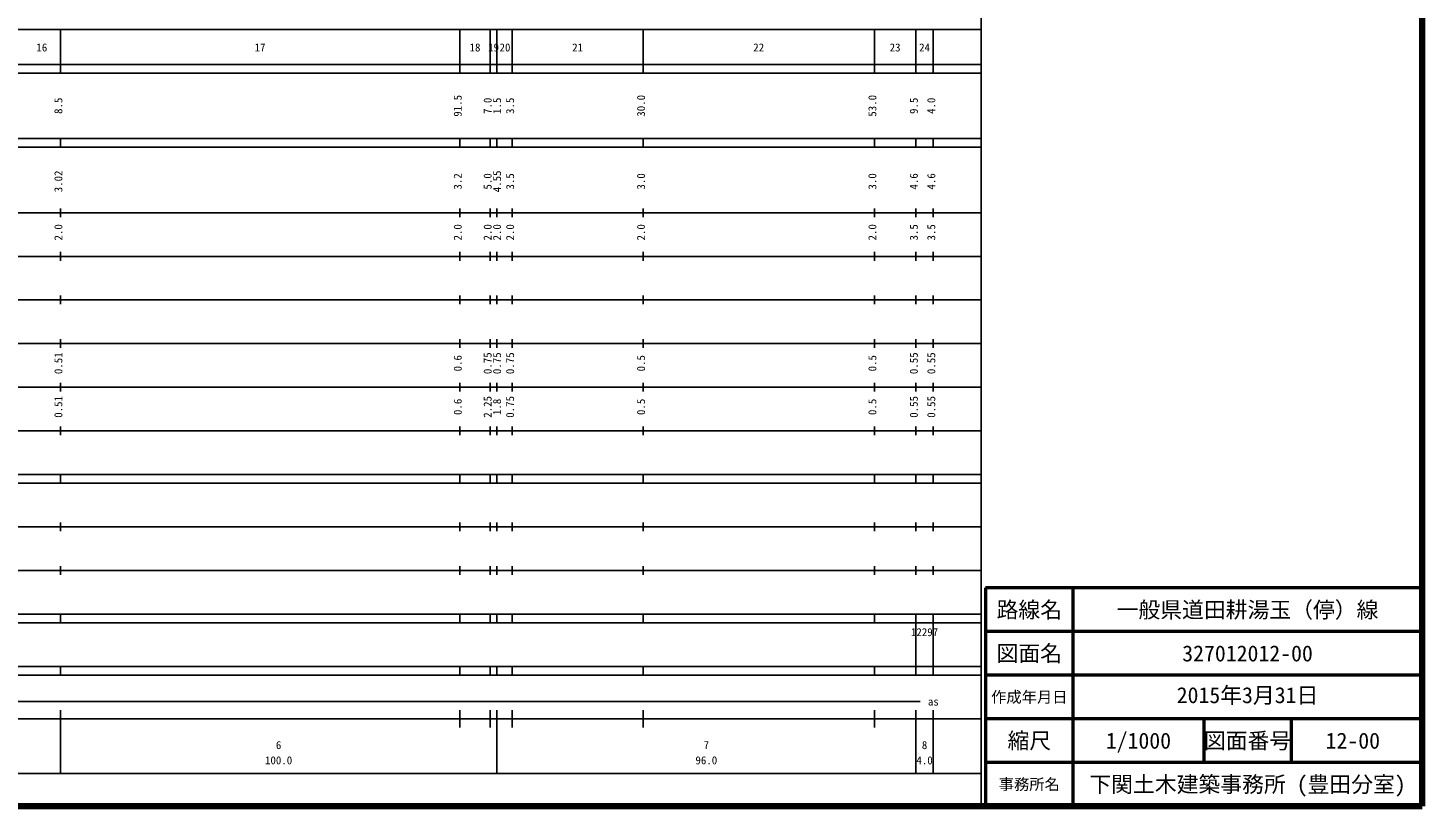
# Model space of a CAD drawing. Units: millimetres on the paper, enlarged 1000 times. Extents: x 40000 to 680000, y 20000 to 380000.
# Drawn here: x 360555 to 680000, y 20000 to 198357 of the extents above; entities that cross this region are included whole.
import ezdxf
from ezdxf.enums import TextEntityAlignment as Align

# ---------------------------------------------------------------- set-up
doc = ezdxf.new("R2010")
doc.units = ezdxf.units.MM
doc.header["$LTSCALE"] = 1000
for name, color, linetype, lineweight in [('M-TTL', 2, 'Continuous', 140), ('M-TTL-BAND', 7, 'Continuous', 25), ('M-TTL-FRAM', 2, 'Continuous', 50), ('M-TTL-LINE', 7, 'Continuous', 50)]:
    doc.layers.add(name, color=color, linetype=linetype, lineweight=lineweight)
doc.layers.add('M-TTL-TXT', color=7, linetype='Continuous')
doc.styles.add('ＭＳ ゴシック', font='')
doc.styles.get('ＭＳ ゴシック').set_extended_font_data('MS Gothic')

msp = doc.modelspace()

# ---------------------------------------------------------------- linework, layer by layer
at = {"layer": 'M-TTL'}
for p, q in [((680000, 20000), (680000, 380000)), ((40000, 20000), (680000, 20000))]:
    msp.add_line(p, q, dxfattribs=at)
at = {"layer": 'M-TTL-BAND'}
for p, q in [((579000, 20000), (579000, 370000)), ((68000, 198000), (579000, 198000)), ((368000, 188000), (368000, 198000)), ((459500, 188000), (459500, 198000)), ((466500, 188000), (466500, 198000)), ((468000, 188000), (468000, 198000)), ((471500, 188000), (471500, 198000)), ((501500, 188000), (501500, 198000)), ((554500, 188000), (554500, 198000)), ((564000, 188000), (564000, 198000)), ((568000, 188000), (568000, 198000)), ((40000, 190000), (579000, 190000)), ((40000, 188000), (579000, 188000)), ((40000, 173000), (579000, 173000)), ((368000, 171000), (368000, 173000)), ((459500, 171000), (459500, 173000)), ((466500, 171000), (466500, 173000)), ((468000, 171000), (468000, 173000)), ((471500, 171000), (471500, 173000)), ((501500, 171000), (501500, 173000)), ((554500, 171000), (554500, 173000)), ((564000, 171000), (564000, 173000)), ((568000, 171000), (568000, 173000)), ((40000, 171000), (579000, 171000)), ((368000, 155000), (368000, 157000)), ((459500, 155000), (459500, 157000)), ((466500, 155000), (466500, 157000)), ((468000, 155000), (468000, 157000)), ((471500, 155000), (471500, 157000)), ((501500, 155000), (501500, 157000)), ((554500, 155000), (554500, 157000)), ((564000, 155000), (564000, 157000)), ((568000, 155000), (568000, 157000)), ((40000, 156000), (579000, 156000)), ((368000, 145000), (368000, 147000)), ((459500, 145000), (459500, 147000)), ((466500, 145000), (466500, 147000)), ((468000, 145000), (468000, 147000)), ((471500, 145000), (471500, 147000)), ((501500, 145000), (501500, 147000)), ((554500, 145000), (554500, 147000)), ((564000, 145000), (564000, 147000)), ((568000, 145000), (568000, 147000)), ((46000, 146000), (579000, 146000)), ((52000, 136000), (579000, 136000)), ((368000, 135000), (368000, 137000)), ((459500, 135000), (459500, 137000)), ((466500, 135000), (466500, 137000)), ((468000, 135000), (468000, 137000)), ((471500, 135000), (471500, 137000)), ((501500, 135000), (501500, 137000)), ((554500, 135000), (554500, 137000)), ((564000, 135000), (564000, 137000)), ((568000, 135000), (568000, 137000)), ((46000, 126000), (579000, 126000)), ((368000, 125000), (368000, 127000)), ((459500, 125000), (459500, 127000)), ((466500, 125000), (466500, 127000)), ((468000, 125000), (468000, 127000)), ((471500, 125000), (471500, 127000)), ((501500, 125000), (501500, 127000)), ((554500, 125000), (554500, 127000)), ((564000, 125000), (564000, 127000)), ((568000, 125000), (568000, 127000)), ((52000, 116000), (579000, 116000)), ((368000, 115000), (368000, 117000)), ((459500, 115000), (459500, 117000)), ((466500, 115000), (466500, 117000)), ((468000, 115000), (468000, 117000)), ((471500, 115000), (471500, 117000)), ((501500, 115000), (501500, 117000)), ((554500, 115000), (554500, 117000)), ((564000, 115000), (564000, 117000)), ((568000, 115000), (568000, 117000)), ((46000, 106000), (579000, 106000)), ((368000, 105000), (368000, 107000)), ((459500, 105000), (459500, 107000)), ((466500, 105000), (466500, 107000)), ((468000, 105000), (468000, 107000)), ((471500, 105000), (471500, 107000)), ((501500, 105000), (501500, 107000)), ((554500, 105000), (554500, 107000)), ((564000, 105000), (564000, 107000)), ((568000, 105000), (568000, 107000)), ((40000, 96000), (579000, 96000)), ((368000, 94000), (368000, 96000)), ((459500, 94000), (459500, 96000)), ((466500, 94000), (466500, 96000)), ((468000, 94000), (468000, 96000)), ((471500, 94000), (471500, 96000)), ((501500, 94000), (501500, 96000)), ((554500, 94000), (554500, 96000)), ((564000, 94000), (564000, 96000)), ((568000, 94000), (568000, 96000)), ((40000, 94000), (579000, 94000)), ((49000, 84000), (579000, 84000)), ((368000, 83000), (368000, 85000)), ((459500, 83000), (459500, 85000)), ((466500, 83000), (466500, 85000)), ((468000, 83000), (468000, 85000)), ((471500, 83000), (471500, 85000)), ((501500, 83000), (501500, 85000)), ((554500, 83000), (554500, 85000)), ((564000, 83000), (564000, 85000)), ((568000, 83000), (568000, 85000)), ((40000, 74000), (579000, 74000)), ((368000, 73000), (368000, 75000)), ((459500, 73000), (459500, 75000)), ((466500, 73000), (466500, 75000)), ((468000, 73000), (468000, 75000)), ((471500, 73000), (471500, 75000)), ((501500, 73000), (501500, 75000)), ((554500, 73000), (554500, 75000)), ((564000, 73000), (564000, 75000)), ((568000, 73000), (568000, 75000)), ((40000, 64000), (579000, 64000)), ((368000, 62000), (368000, 64000)), ((459500, 62000), (459500, 64000)), ((466500, 62000), (466500, 64000)), ((468000, 62000), (468000, 64000)), ((471500, 62000), (471500, 64000)), ((501500, 62000), (501500, 64000)), ((554500, 62000), (554500, 64000)), ((564000, 62000), (564000, 64000)), ((568000, 62000), (568000, 64000)), ((40000, 62000), (579000, 62000)), ((564000, 52000), (564000, 62000)), ((568000, 52000), (568000, 62000)), ((40000, 52000), (579000, 52000)), ((368000, 50000), (368000, 52000)), ((459500, 50000), (459500, 52000)), ((466500, 50000), (466500, 52000)), ((468000, 50000), (468000, 52000)), ((471500, 50000), (471500, 52000)), ((501500, 50000), (501500, 52000)), ((554500, 50000), (554500, 52000)), ((564000, 50000), (564000, 52000)), ((568000, 50000), (568000, 52000)), ((40000, 50000), (579000, 50000)), ((71000, 44000), (565000, 44000)), ((368000, 27500), (368000, 42000)), ((459500, 38000), (459500, 42000)), ((466500, 38000), (466500, 42000)), ((468000, 27500), (468000, 42000)), ((471500, 38000), (471500, 42000)), ((501500, 38000), (501500, 42000)), ((554500, 38000), (554500, 42000)), ((564000, 27500), (564000, 42000)), ((568000, 27500), (568000, 42000)), ((40000, 40000), (579000, 40000)), ((68000, 27500), (579000, 27500))]:
    msp.add_line(p, q, dxfattribs=at)
at = {"layer": 'M-TTL-FRAM'}
for p, q in [((680000, 70000), (580000, 70000)), ((580000, 70000), (580000, 20000))]:
    msp.add_line(p, q, dxfattribs=at)
at = {"layer": 'M-TTL-LINE'}
for p, q in [((600000, 70000), (600000, 20000)), ((680000, 60000), (580000, 60000)), ((680000, 50000), (580000, 50000)), ((680000, 40000), (580000, 40000)), ((630000, 40000), (630000, 30000)), ((650000, 40000), (650000, 30000)), ((680000, 30000), (580000, 30000))]:
    msp.add_line(p, q, dxfattribs=at)

# ---------------------------------------------------------------- texts
at = {"layer": 'M-TTL-BAND', "style": 'ＭＳ ゴシック'}
for s, p in [('16', (363750, 192405)), ('17', (413750, 192405)), ('18', (463000, 192405)), ('19', (467250, 192405)), ('20', (469870, 192405)), ('21', (486500, 192405)), ('22', (528000, 192405)), ('23', (559250, 192405)), ('24', (566000, 192405)), ('as', (568000, 42500)), ('6', (418000, 32523)), ('7', (516000, 32523)), ('8', (566000, 32523)), ('100.0', (418000, 29033)), ('96.0', (516000, 29033)), ('4.0', (566000, 29033))]:
    msp.add_text(s, height=1833, dxfattribs=at).set_placement(p, align=Align.BOTTOM_CENTER)
for s, p in [('8.5', (369000, 180500)), ('91.5', (460500, 180500)), ('7.0', (467350, 180500)), ('1.5', (469512, 180500)), ('3.5', (472500, 180500)), ('30.0', (502500, 180500)), ('53.0', (555500, 180500)), ('9.5', (565000, 180500)), ('4.0', (569000, 180500)), ('3.02', (369000, 163174)), ('3.2', (460500, 163174)), ('5.0', (467350, 163174)), ('4.55', (469512, 163174)), ('3.5', (472500, 163174)), ('3.0', (502500, 163174)), ('3.0', (555500, 163174)), ('4.6', (565000, 163174)), ('4.6', (569000, 163174)), ('2.0', (369000, 151500)), ('2.0', (460500, 151500)), ('2.0', (467350, 151500)), ('2.0', (469512, 151500)), ('2.0', (472500, 151500)), ('2.0', (502500, 151500)), ('2.0', (555500, 151500)), ('3.5', (565000, 151500)), ('3.5', (569000, 151500)), ('0.51', (369000, 121500)), ('0.6', (460500, 121500)), ('0.75', (467350, 121500)), ('0.75', (469512, 121500)), ('0.75', (472500, 121500)), ('0.5', (502500, 121500)), ('0.5', (555500, 121500)), ('0.55', (565000, 121500)), ('0.55', (569000, 121500)), ('0.51', (369000, 111500)), ('0.6', (460500, 111500)), ('2.25', (467350, 111500)), ('1.8', (469512, 111500)), ('0.75', (472500, 111500)), ('0.5', (502500, 111500)), ('0.5', (555500, 111500)), ('0.55', (565000, 111500)), ('0.55', (569000, 111500))]:
    msp.add_text(s, height=1833, rotation=90, dxfattribs=at).set_placement(p, align=Align.BOTTOM_CENTER)
msp.add_text('12297', height=1833, dxfattribs=at).set_placement((562875, 58405), align=Align.BOTTOM_LEFT)
at = {"layer": 'M-TTL-TXT', "style": 'ＭＳ ゴシック'}
for s, height, p in [('路線名', 3666, (590000, 65000)), ('路線名', 3666, (590000, 65000)), ('一般県道田耕湯玉（停）線', 3666, (640000, 65000)), ('図面名', 3666, (590000, 55000)), ('図面名', 3666, (590000, 55000)), ('327012012-00', 3666, (640000, 55000)), ('作成年月日', 2566, (590000, 45000)), ('作成年月日', 2566, (590000, 45000)), ('縮尺', 3666, (590000, 35000)), ('縮尺', 3666, (590000, 35000)), ('1/1000', 3666, (615000, 35000)), ('図面番号', 3666, (640000, 35000)), ('図面番号', 3666, (640000, 35000)), ('12-00', 3666, (664125, 35000)), ('事務所名', 2566, (590000, 25000)), ('事務所名', 2566, (590000, 25000)), ('下関土木建築事務所 (豊田分室)', 3666, (640000, 25000))]:
    msp.add_text(s, height=height, dxfattribs=at).set_placement(p, align=Align.MIDDLE_CENTER)
msp.add_text('2015年3月31日', height=3666, dxfattribs=at).set_placement((640000, 42500), align=Align.BOTTOM_CENTER)

doc.saveas('drawing.dxf')
